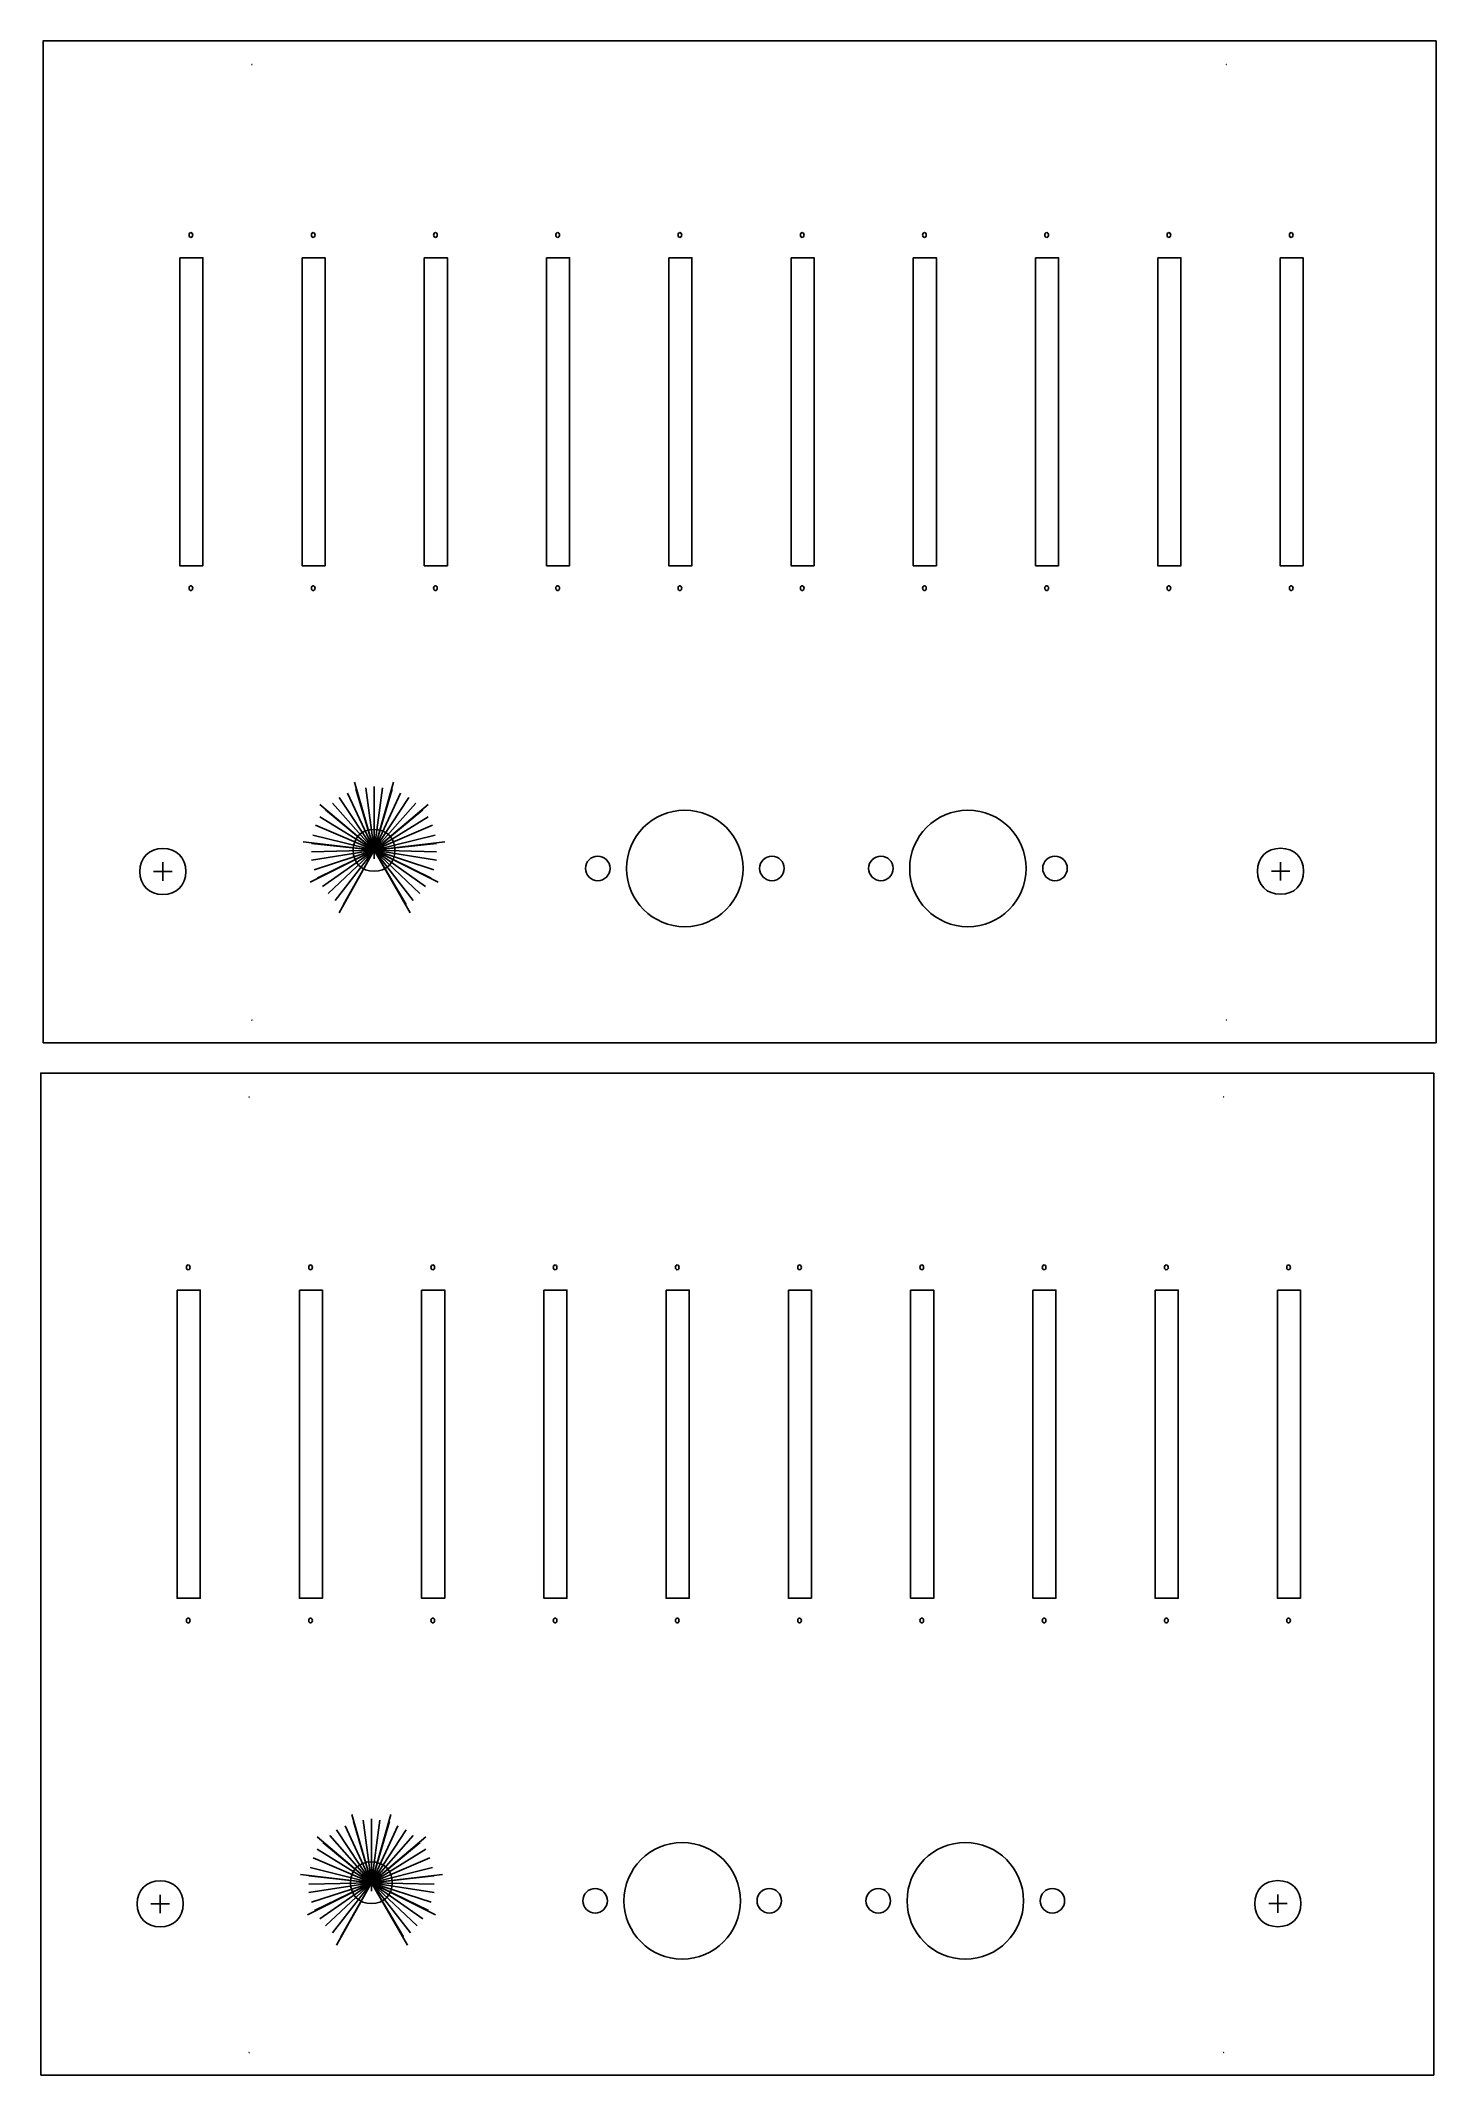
# Model space of a CAD drawing. Extents: x 19 to 197, y 10 to 270.
import ezdxf

# ---------------------------------------------------------------- set-up
doc = ezdxf.new("R2010")
doc.units = 0
doc.layers.add('4chan_mixer_panel', color=7, linetype='CONTINUOUS')

msp = doc.modelspace()

# ---------------------------------------------------------------- linework, layer by layer
at = {"layer": '4chan_mixer_panel', "color": 7}
for points in [[(18.970645, 141.939333), (18.970645, 270.343945), (197.434984, 270.343945)], [(197.434983, 270.343943), (197.434983, 141.939334)], [(61.34413, 166.614792), (58.849534, 175.345872)], [(61.34413, 166.614792), (63.838723, 175.345872)], [(61.34413, 166.614792), (61.34413, 174.811315)], [(61.34413, 166.614792), (54.394899, 172.49492)], [(61.34413, 166.614792), (55.998567, 172.673087)], [(61.34413, 166.614792), (56.889495, 173.385839)], [(61.34413, 166.614792), (57.958606, 173.920396)], [(61.34413, 166.614792), (59.02772, 174.454953)], [(61.34413, 166.614792), (60.275016, 174.63312)], [(61.34413, 166.614792), (62.413241, 174.63312)], [(61.34413, 166.614792), (63.660539, 174.454953)], [(61.34413, 166.614792), (64.729651, 173.920396)], [(61.34413, 166.614792), (65.798762, 173.385839)], [(61.34413, 166.614792), (66.68969, 172.673087)], [(61.34413, 166.614792), (68.293358, 172.49492)], [(61.34413, 166.614792), (53.860344, 169.822134)], [(61.34413, 166.614792), (54.394899, 170.891249)], [(61.34413, 166.614792), (55.10764, 171.782168)], [(61.34413, 166.614792), (67.580617, 171.782168)], [(61.34413, 166.614792), (68.293358, 170.891249)], [(61.34413, 166.614792), (68.827915, 169.822134)], [(61.34413, 166.614792), (52.256676, 167.683906)], [(61.34413, 166.614792), (53.325787, 167.505711)], [(61.34413, 166.614792), (53.503971, 168.574825)], [(61.34413, 166.614792), (69.184286, 168.574825)], [(61.34413, 166.614792), (70.431584, 167.683906)], [(61.34413, 165.545678), (61.34413, 167.683906)], [(61.34413, 166.614792), (69.362472, 167.505711)], [(34.282147, 162.719044), (34.282147, 165.080341)], [(61.34413, 166.614792), (53.147601, 162.51653)], [(61.34413, 166.614792), (53.325787, 165.367482)], [(61.34413, 166.614792), (53.325787, 166.436597)], [(61.34413, 166.614792), (53.682158, 164.120201)], [(61.34413, 166.614792), (54.038528, 163.051087)], [(61.34413, 166.614792), (54.751269, 161.981973)], [(61.34413, 166.614792), (55.46401, 161.091054)], [(61.34413, 166.614792), (56.354938, 160.200106)], [(61.34413, 166.614792), (56.889495, 158.596435)], [(61.34413, 166.614792), (57.424052, 159.665549)], [(60.275016, 166.614792), (62.413241, 166.614792)], [(61.34413, 166.614792), (69.540656, 162.51653)], [(61.34413, 166.614792), (65.976949, 158.596435)], [(61.34413, 166.614792), (69.362472, 166.436597)], [(61.34413, 166.614792), (69.362472, 165.367482)], [(61.34413, 166.614792), (69.006099, 164.120201)], [(61.34413, 166.614792), (68.649729, 163.051087)], [(61.34413, 166.614792), (67.936988, 161.981973)], [(61.34413, 166.614792), (67.224247, 161.091054)], [(61.34413, 166.614792), (66.333319, 160.200106)], [(61.34413, 166.614792), (65.442392, 159.665549)], [(177.480482, 162.749947), (177.480482, 165.111244)], [(33.101502, 163.899692), (35.46279, 163.899692)], [(176.299837, 163.930596), (178.661125, 163.930596)], [(197.434984, 141.939333), (18.970645, 141.939333)], [(18.633978, 9.673663), (18.633978, 138.078275), (197.098317, 138.078275)], [(197.098316, 138.078273), (197.098316, 9.673664)], [(61.007463, 34.349122), (58.512867, 43.080203)], [(61.007463, 34.349122), (58.691054, 42.189284)], [(61.007463, 34.349122), (59.938349, 42.36745)], [(61.007463, 34.349122), (63.502056, 43.080203)], [(61.007463, 34.349122), (61.007463, 42.545646)], [(61.007463, 34.349122), (62.076574, 42.36745)], [(61.007463, 34.349122), (63.323873, 42.189284)], [(61.007463, 34.349122), (54.058232, 40.22925)], [(61.007463, 34.349122), (54.770973, 39.516498)], [(61.007463, 34.349122), (55.6619, 40.407417)], [(61.007463, 34.349122), (56.552828, 41.120169)], [(61.007463, 34.349122), (57.621939, 41.654726)], [(61.007463, 34.349122), (64.392984, 41.654726)], [(61.007463, 34.349122), (65.462095, 41.120169)], [(61.007463, 34.349122), (66.353023, 40.407417)], [(61.007463, 34.349122), (67.956691, 40.22925)], [(61.007463, 34.349122), (67.24395, 39.516498)], [(61.007463, 34.349122), (53.523678, 37.556465)], [(61.007463, 34.349122), (54.058232, 38.625579)], [(61.007463, 34.349122), (67.956691, 38.625579)], [(61.007463, 34.349122), (68.491249, 37.556465)], [(61.007463, 34.349122), (51.920009, 35.418236)], [(61.007463, 34.349122), (52.810934, 30.25086)], [(61.007463, 34.349122), (52.989121, 35.240041)], [(61.007463, 34.349122), (52.989121, 33.101813)], [(61.007463, 34.349122), (52.989121, 34.170927)], [(61.007463, 34.349122), (53.167304, 36.309155)], [(61.007463, 34.349122), (53.345491, 31.854532)], [(61.007463, 34.349122), (53.701861, 30.785417)], [(61.007463, 34.349122), (54.414602, 29.716303)], [(61.007463, 34.349122), (55.127343, 28.825384)], [(61.007463, 34.349122), (56.018271, 27.934437)], [(61.007463, 34.349122), (56.552828, 26.330765)], [(61.007463, 34.349122), (57.087385, 27.39988)], [(59.938349, 34.349122), (62.076574, 34.349122)], [(61.007463, 34.349122), (68.847619, 36.309155)], [(61.007463, 34.349122), (70.094917, 35.418236)], [(61.007463, 33.280008), (61.007463, 35.418236)], [(61.007463, 34.349122), (69.025806, 35.240041)], [(61.007463, 34.349122), (69.203989, 30.25086)], [(61.007463, 34.349122), (65.640282, 26.330765)], [(61.007463, 34.349122), (69.025806, 34.170927)], [(61.007463, 34.349122), (69.025806, 33.101813)], [(61.007463, 34.349122), (68.669432, 31.854532)], [(61.007463, 34.349122), (68.313062, 30.785417)], [(61.007463, 34.349122), (67.600321, 29.716303)], [(61.007463, 34.349122), (66.88758, 28.825384)], [(61.007463, 34.349122), (65.996652, 27.934437)], [(61.007463, 34.349122), (65.105725, 27.39988)], [(32.764835, 31.634023), (35.126123, 31.634023)], [(33.945481, 30.453374), (33.945481, 32.814671)], [(175.96317, 31.664926), (178.324458, 31.664926)], [(177.143816, 30.484278), (177.143816, 32.845574)], [(197.098317, 9.673663), (18.633978, 9.673663)]]:
    msp.add_lwpolyline(points, dxfattribs=at)
for points in [[(45.674894, 267.292627), (45.691122, 267.292627), (45.691122, 267.310266), (45.674894, 267.310266), (45.674894, 267.292627), (45.674894, 267.292627)], [(170.516952, 267.292627), (170.53318, 267.292627), (170.53318, 267.310266), (170.516952, 267.310266), (170.516952, 267.292627), (170.516952, 267.292627)], [(38.115427, 245.447637), (38.115427, 245.447637)], [(53.778006, 245.447637), (53.778006, 245.447637)], [(69.44058, 245.447637), (69.44058, 245.447637)], [(85.103145, 245.447637), (85.103145, 245.447637)], [(100.76572, 245.447637), (100.76572, 245.447637)], [(116.428294, 245.447637), (116.428294, 245.447637)], [(132.090873, 245.447637), (132.090873, 245.447637)], [(147.753448, 245.447637), (147.753448, 245.447637)], [(163.416022, 245.447637), (163.416022, 245.447637)], [(179.078604, 245.447637), (179.078604, 245.447637)], [(36.450538, 242.536636), (39.408222, 242.536636), (39.408222, 203.066451), (36.450538, 203.066451), (36.450538, 242.536636)], [(52.113116, 242.536636), (55.0708, 242.536636), (55.0708, 203.066451), (52.113116, 203.066451), (52.113116, 242.536636)], [(67.775691, 242.536636), (70.733375, 242.536636), (70.733375, 203.066451), (67.775691, 203.066451), (67.775691, 242.536636)], [(83.438256, 242.536636), (86.395939, 242.536636), (86.395939, 203.066451), (83.438256, 203.066451), (83.438256, 242.536636)], [(99.10083, 242.536636), (102.058514, 242.536636), (102.058514, 203.066451), (99.10083, 203.066451), (99.10083, 242.536636)], [(114.763405, 242.536636), (117.721089, 242.536636), (117.721089, 203.066451), (114.763405, 203.066451), (114.763405, 242.536636)], [(130.425984, 242.536636), (133.383667, 242.536636), (133.383667, 203.066451), (130.425984, 203.066451), (130.425984, 242.536636)], [(146.088559, 242.536636), (149.046242, 242.536636), (149.046242, 203.066451), (146.088559, 203.066451), (146.088559, 242.536636)], [(161.751133, 242.536636), (164.708817, 242.536636), (164.708817, 203.066451), (161.751133, 203.066451), (161.751133, 242.536636)], [(177.413715, 242.536636), (180.371399, 242.536636), (180.371399, 203.066451), (177.413715, 203.066451), (177.413715, 242.536636)], [(38.115427, 200.203888), (38.115427, 200.203888)], [(53.778006, 200.203888), (53.778006, 200.203888)], [(69.44058, 200.203888), (69.44058, 200.203888)], [(85.103145, 200.203888), (85.103145, 200.203888)], [(100.76572, 200.203888), (100.76572, 200.203888)], [(116.428294, 200.203888), (116.428294, 200.203888)], [(132.090873, 200.203888), (132.090873, 200.203888)], [(147.753448, 200.203888), (147.753448, 200.203888)], [(163.416022, 200.203888), (163.416022, 200.203888)], [(179.078604, 200.203888), (179.078604, 200.203888)], [(91.578317, 164.29579), (91.578317, 164.29579)], [(108.621728, 164.295789), (108.621728, 164.295789)], [(113.885867, 164.29579), (113.885867, 164.29579)], [(127.847231, 164.29579), (127.847231, 164.29579)], [(144.890642, 164.295789), (144.890642, 164.295789)], [(150.154781, 164.29579), (150.154781, 164.29579)], [(45.674894, 144.849105), (45.691122, 144.849105), (45.691122, 144.866744), (45.674894, 144.866744), (45.674894, 144.849105), (45.674894, 144.849105)], [(170.516952, 144.849105), (170.53318, 144.849105), (170.53318, 144.866744), (170.516952, 144.866744), (170.516952, 144.849105), (170.516952, 144.849105)], [(45.338227, 135.026957), (45.354455, 135.026957), (45.354455, 135.044596), (45.338227, 135.044596), (45.338227, 135.026957), (45.338227, 135.026957)], [(170.180285, 135.026957), (170.196513, 135.026957), (170.196513, 135.044596), (170.180285, 135.044596), (170.180285, 135.026957), (170.180285, 135.026957)], [(37.77876, 113.181967), (37.77876, 113.181967)], [(53.441339, 113.181967), (53.441339, 113.181967)], [(69.103914, 113.181967), (69.103914, 113.181967)], [(84.766478, 113.181967), (84.766478, 113.181967)], [(100.429053, 113.181967), (100.429053, 113.181967)], [(116.091628, 113.181967), (116.091628, 113.181967)], [(131.754206, 113.181967), (131.754206, 113.181967)], [(147.416781, 113.181967), (147.416781, 113.181967)], [(163.079356, 113.181967), (163.079356, 113.181967)], [(178.741938, 113.181967), (178.741938, 113.181967)], [(36.113871, 110.270967), (39.071555, 110.270967), (39.071555, 70.800781), (36.113871, 70.800781), (36.113871, 110.270967)], [(51.77645, 110.270967), (54.734133, 110.270967), (54.734133, 70.800781), (51.77645, 70.800781), (51.77645, 110.270967)], [(67.439025, 110.270967), (70.396708, 110.270967), (70.396708, 70.800781), (67.439025, 70.800781), (67.439025, 110.270967)], [(83.101589, 110.270967), (86.059272, 110.270967), (86.059272, 70.800781), (83.101589, 70.800781), (83.101589, 110.270967)], [(98.764164, 110.270967), (101.721847, 110.270967), (101.721847, 70.800781), (98.764164, 70.800781), (98.764164, 110.270967)], [(114.426739, 110.270967), (117.384422, 110.270967), (117.384422, 70.800781), (114.426739, 70.800781), (114.426739, 110.270967)], [(130.089317, 110.270967), (133.047, 110.270967), (133.047, 70.800781), (130.089317, 70.800781), (130.089317, 110.270967)], [(145.751892, 110.270967), (148.709575, 110.270967), (148.709575, 70.800781), (145.751892, 70.800781), (145.751892, 110.270967)], [(161.414467, 110.270967), (164.37215, 110.270967), (164.37215, 70.800781), (161.414467, 70.800781), (161.414467, 110.270967)], [(177.077049, 110.270967), (180.034732, 110.270967), (180.034732, 70.800781), (177.077049, 70.800781), (177.077049, 110.270967)], [(37.77876, 67.938218), (37.77876, 67.938218)], [(53.441339, 67.938218), (53.441339, 67.938218)], [(69.103914, 67.938218), (69.103914, 67.938218)], [(84.766478, 67.938218), (84.766478, 67.938218)], [(100.429053, 67.938218), (100.429053, 67.938218)], [(116.091628, 67.938218), (116.091628, 67.938218)], [(131.754206, 67.938218), (131.754206, 67.938218)], [(147.416781, 67.938218), (147.416781, 67.938218)], [(163.079356, 67.938218), (163.079356, 67.938218)], [(178.741938, 67.938218), (178.741938, 67.938218)], [(91.24165, 32.030121), (91.24165, 32.030121)], [(108.285062, 32.030119), (108.285062, 32.030119)], [(113.5492, 32.030121), (113.5492, 32.030121)], [(127.510564, 32.030121), (127.510564, 32.030121)], [(144.553976, 32.030119), (144.553976, 32.030119)], [(149.818114, 32.030121), (149.818114, 32.030121)], [(45.338227, 12.583435), (45.354455, 12.583435), (45.354455, 12.601074), (45.338227, 12.601074), (45.338227, 12.583435), (45.338227, 12.583435)], [(170.180285, 12.583435), (170.196513, 12.583435), (170.196513, 12.601074), (170.180285, 12.601074), (170.180285, 12.583435), (170.180285, 12.583435)]]:
    msp.add_lwpolyline(points, close=True, dxfattribs=at)
for points in [[(37.64508, 245.447637), (37.64508, 245.620814), (37.750371, 245.7612), (37.880254, 245.7612)], [(37.880254, 245.134071), (37.750371, 245.134071), (37.64508, 245.27446), (37.64508, 245.447637)], [(37.880254, 245.7612), (38.010136, 245.7612), (38.115427, 245.620814), (38.115427, 245.447637)], [(38.115427, 245.447637), (38.115427, 245.27446), (38.010136, 245.134071), (37.880254, 245.134071)], [(53.307659, 245.447637), (53.307659, 245.620814), (53.412949, 245.7612), (53.542832, 245.7612)], [(53.542832, 245.134071), (53.412949, 245.134071), (53.307659, 245.27446), (53.307659, 245.447637)], [(53.542832, 245.7612), (53.672715, 245.7612), (53.778006, 245.620814), (53.778006, 245.447637)], [(53.778006, 245.447637), (53.778006, 245.27446), (53.672715, 245.134071), (53.542832, 245.134071)], [(68.970234, 245.447637), (68.970234, 245.620814), (69.075524, 245.7612), (69.205407, 245.7612)], [(69.205407, 245.134071), (69.075524, 245.134071), (68.970234, 245.27446), (68.970234, 245.447637)], [(69.205407, 245.7612), (69.335289, 245.7612), (69.44058, 245.620814), (69.44058, 245.447637)], [(69.44058, 245.447637), (69.44058, 245.27446), (69.335289, 245.134071), (69.205407, 245.134071)], [(84.632798, 245.447637), (84.632798, 245.620814), (84.738089, 245.7612), (84.867971, 245.7612)], [(84.867971, 245.134071), (84.738089, 245.134071), (84.632798, 245.27446), (84.632798, 245.447637)], [(84.867971, 245.7612), (84.997854, 245.7612), (85.103145, 245.620814), (85.103145, 245.447637)], [(85.103145, 245.447637), (85.103145, 245.27446), (84.997854, 245.134071), (84.867971, 245.134071)], [(100.295373, 245.447637), (100.295373, 245.620814), (100.400663, 245.7612), (100.530546, 245.7612)], [(100.530546, 245.134071), (100.400663, 245.134071), (100.295373, 245.27446), (100.295373, 245.447637)], [(100.530546, 245.7612), (100.660429, 245.7612), (100.76572, 245.620814), (100.76572, 245.447637)], [(100.76572, 245.447637), (100.76572, 245.27446), (100.660429, 245.134071), (100.530546, 245.134071)], [(115.957948, 245.447637), (115.957948, 245.620814), (116.063238, 245.7612), (116.193121, 245.7612)], [(116.193121, 245.134071), (116.063238, 245.134071), (115.957948, 245.27446), (115.957948, 245.447637)], [(116.193121, 245.7612), (116.323003, 245.7612), (116.428294, 245.620814), (116.428294, 245.447637)], [(116.428294, 245.447637), (116.428294, 245.27446), (116.323003, 245.134071), (116.193121, 245.134071)], [(131.620526, 245.447637), (131.620526, 245.620814), (131.725817, 245.7612), (131.855699, 245.7612)], [(131.855699, 245.134071), (131.725817, 245.134071), (131.620526, 245.27446), (131.620526, 245.447637)], [(131.855699, 245.7612), (131.985582, 245.7612), (132.090873, 245.620814), (132.090873, 245.447637)], [(132.090873, 245.447637), (132.090873, 245.27446), (131.985582, 245.134071), (131.855699, 245.134071)], [(147.283101, 245.447637), (147.283101, 245.620814), (147.388391, 245.7612), (147.518274, 245.7612)], [(147.518274, 245.134071), (147.388391, 245.134071), (147.283101, 245.27446), (147.283101, 245.447637)], [(147.518274, 245.7612), (147.648157, 245.7612), (147.753448, 245.620814), (147.753448, 245.447637)], [(147.753448, 245.447637), (147.753448, 245.27446), (147.648157, 245.134071), (147.518274, 245.134071)], [(162.945676, 245.447637), (162.945676, 245.620814), (163.050966, 245.7612), (163.180849, 245.7612)], [(163.180849, 245.134071), (163.050966, 245.134071), (162.945676, 245.27446), (162.945676, 245.447637)], [(163.180849, 245.7612), (163.310732, 245.7612), (163.416022, 245.620814), (163.416022, 245.447637)], [(163.416022, 245.447637), (163.416022, 245.27446), (163.310732, 245.134071), (163.180849, 245.134071)], [(178.608258, 245.447637), (178.608258, 245.620814), (178.713548, 245.7612), (178.843431, 245.7612)], [(178.843431, 245.134071), (178.713548, 245.134071), (178.608258, 245.27446), (178.608258, 245.447637)], [(178.843431, 245.7612), (178.973313, 245.7612), (179.078604, 245.620814), (179.078604, 245.447637)], [(179.078604, 245.447637), (179.078604, 245.27446), (178.973313, 245.134071), (178.843431, 245.134071)], [(37.64508, 200.203888), (37.64508, 200.377065), (37.750371, 200.517451), (37.880254, 200.517451)], [(37.880254, 199.890322), (37.750371, 199.890322), (37.64508, 200.03071), (37.64508, 200.203888)], [(37.880254, 200.517451), (38.010136, 200.517451), (38.115427, 200.377065), (38.115427, 200.203888)], [(38.115427, 200.203888), (38.115427, 200.03071), (38.010136, 199.890322), (37.880254, 199.890322)], [(53.307659, 200.203888), (53.307659, 200.377065), (53.412949, 200.517451), (53.542832, 200.517451)], [(53.542832, 199.890322), (53.412949, 199.890322), (53.307659, 200.03071), (53.307659, 200.203888)], [(53.542832, 200.517451), (53.672715, 200.517451), (53.778006, 200.377065), (53.778006, 200.203888)], [(53.778006, 200.203888), (53.778006, 200.03071), (53.672715, 199.890322), (53.542832, 199.890322)], [(68.970234, 200.203888), (68.970234, 200.377065), (69.075524, 200.517451), (69.205407, 200.517451)], [(69.205407, 199.890322), (69.075524, 199.890322), (68.970234, 200.03071), (68.970234, 200.203888)], [(69.205407, 200.517451), (69.335289, 200.517451), (69.44058, 200.377065), (69.44058, 200.203888)], [(69.44058, 200.203888), (69.44058, 200.03071), (69.335289, 199.890322), (69.205407, 199.890322)], [(84.632798, 200.203888), (84.632798, 200.377065), (84.738089, 200.517451), (84.867971, 200.517451)], [(84.867971, 199.890322), (84.738089, 199.890322), (84.632798, 200.03071), (84.632798, 200.203888)], [(84.867971, 200.517451), (84.997854, 200.517451), (85.103145, 200.377065), (85.103145, 200.203888)], [(85.103145, 200.203888), (85.103145, 200.03071), (84.997854, 199.890322), (84.867971, 199.890322)], [(100.295373, 200.203888), (100.295373, 200.377065), (100.400663, 200.517451), (100.530546, 200.517451)], [(100.530546, 199.890322), (100.400663, 199.890322), (100.295373, 200.03071), (100.295373, 200.203888)], [(100.530546, 200.517451), (100.660429, 200.517451), (100.76572, 200.377065), (100.76572, 200.203888)], [(100.76572, 200.203888), (100.76572, 200.03071), (100.660429, 199.890322), (100.530546, 199.890322)], [(115.957948, 200.203888), (115.957948, 200.377065), (116.063238, 200.517451), (116.193121, 200.517451)], [(116.193121, 199.890322), (116.063238, 199.890322), (115.957948, 200.03071), (115.957948, 200.203888)], [(116.193121, 200.517451), (116.323003, 200.517451), (116.428294, 200.377065), (116.428294, 200.203888)], [(116.428294, 200.203888), (116.428294, 200.03071), (116.323003, 199.890322), (116.193121, 199.890322)], [(131.620526, 200.203888), (131.620526, 200.377065), (131.725817, 200.517451), (131.855699, 200.517451)], [(131.855699, 199.890322), (131.725817, 199.890322), (131.620526, 200.03071), (131.620526, 200.203888)], [(131.855699, 200.517451), (131.985582, 200.517451), (132.090873, 200.377065), (132.090873, 200.203888)], [(132.090873, 200.203888), (132.090873, 200.03071), (131.985582, 199.890322), (131.855699, 199.890322)], [(147.283101, 200.203888), (147.283101, 200.377065), (147.388391, 200.517451), (147.518274, 200.517451)], [(147.518274, 199.890322), (147.388391, 199.890322), (147.283101, 200.03071), (147.283101, 200.203888)], [(147.518274, 200.517451), (147.648157, 200.517451), (147.753448, 200.377065), (147.753448, 200.203888)], [(147.753448, 200.203888), (147.753448, 200.03071), (147.648157, 199.890322), (147.518274, 199.890322)], [(162.945676, 200.203888), (162.945676, 200.377065), (163.050966, 200.517451), (163.180849, 200.517451)], [(163.180849, 199.890322), (163.050966, 199.890322), (162.945676, 200.03071), (162.945676, 200.203888)], [(163.180849, 200.517451), (163.310732, 200.517451), (163.416022, 200.377065), (163.416022, 200.203888)], [(163.416022, 200.203888), (163.416022, 200.03071), (163.310732, 199.890322), (163.180849, 199.890322)], [(178.608258, 200.203888), (178.608258, 200.377065), (178.713548, 200.517451), (178.843431, 200.517451)], [(178.843431, 199.890322), (178.713548, 199.890322), (178.608258, 200.03071), (178.608258, 200.203888)], [(178.843431, 200.517451), (178.973313, 200.517451), (179.078604, 200.377065), (179.078604, 200.203888)], [(179.078604, 200.203888), (179.078604, 200.03071), (178.973313, 199.890322), (178.843431, 199.890322)], [(93.698443, 164.295789), (93.698443, 168.41672), (97.039135, 171.757396), (101.160084, 171.757396)], [(101.160084, 171.757396), (105.281037, 171.757396), (108.621728, 168.41672), (108.621728, 164.295789)], [(129.967357, 164.295789), (129.967357, 168.41672), (133.308049, 171.757396), (137.428998, 171.757396)], [(137.428998, 171.757396), (141.549951, 171.757396), (144.890642, 168.41672), (144.890642, 164.295789)], [(31.330538, 163.899692), (31.330538, 165.670665), (32.511183, 166.851313), (34.282147, 166.851313)], [(34.282147, 166.851313), (36.053112, 166.851313), (37.233754, 165.670665), (37.233754, 163.899692)], [(58.671347, 166.614792), (58.671347, 168.218463), (59.740461, 169.287577), (61.34413, 169.287577)], [(61.34413, 169.287577), (62.947798, 169.287577), (64.01691, 168.218463), (64.01691, 166.614792)], [(174.528873, 163.930596), (174.528873, 165.701568), (175.709518, 166.882217), (177.480482, 166.882217)], [(177.480482, 166.882217), (179.251447, 166.882217), (180.432089, 165.701568), (180.432089, 163.930596)], [(61.34413, 163.942006), (59.740461, 163.942006), (58.671347, 165.01112), (58.671347, 166.614792)], [(64.01691, 166.614792), (64.01691, 165.01112), (62.947798, 163.942006), (61.34413, 163.942006)], [(88.43431, 164.29579), (88.43431, 165.162808), (89.13812, 165.865665), (90.006313, 165.865665)], [(90.006313, 162.725916), (89.13812, 162.725916), (88.43431, 163.428773), (88.43431, 164.29579)], [(90.006313, 165.865665), (90.874507, 165.865665), (91.578317, 165.162808), (91.578317, 164.29579)], [(91.578317, 164.29579), (91.578317, 163.428773), (90.874507, 162.725916), (90.006313, 162.725916)], [(101.160084, 156.834184), (97.039135, 156.834184), (93.698443, 160.174857), (93.698443, 164.295789)], [(108.621728, 164.295789), (108.621728, 160.174857), (105.281037, 156.834184), (101.160084, 156.834184)], [(110.74186, 164.29579), (110.74186, 165.162808), (111.44567, 165.865665), (112.313863, 165.865665)], [(112.313863, 162.725916), (111.44567, 162.725916), (110.74186, 163.428773), (110.74186, 164.29579)], [(112.313863, 165.865665), (113.182057, 165.865665), (113.885867, 165.162808), (113.885867, 164.29579)], [(113.885867, 164.29579), (113.885867, 163.428773), (113.182057, 162.725916), (112.313863, 162.725916)], [(124.703224, 164.29579), (124.703224, 165.162808), (125.407034, 165.865665), (126.275227, 165.865665)], [(126.275227, 162.725916), (125.407034, 162.725916), (124.703224, 163.428773), (124.703224, 164.29579)], [(126.275227, 165.865665), (127.143421, 165.865665), (127.847231, 165.162808), (127.847231, 164.29579)], [(127.847231, 164.29579), (127.847231, 163.428773), (127.143421, 162.725916), (126.275227, 162.725916)], [(137.428998, 156.834184), (133.308049, 156.834184), (129.967357, 160.174857), (129.967357, 164.295789)], [(144.890642, 164.295789), (144.890642, 160.174857), (141.549951, 156.834184), (137.428998, 156.834184)], [(147.010774, 164.29579), (147.010774, 165.162808), (147.714584, 165.865665), (148.582777, 165.865665)], [(148.582777, 162.725916), (147.714584, 162.725916), (147.010774, 163.428773), (147.010774, 164.29579)], [(148.582777, 165.865665), (149.450971, 165.865665), (150.154781, 165.162808), (150.154781, 164.29579)], [(150.154781, 164.29579), (150.154781, 163.428773), (149.450971, 162.725916), (148.582777, 162.725916)], [(34.282147, 160.948071), (32.511183, 160.948071), (31.330538, 162.12872), (31.330538, 163.899692)], [(37.233754, 163.899692), (37.233754, 162.12872), (36.053112, 160.948071), (34.282147, 160.948071)], [(177.480482, 160.978975), (175.709518, 160.978975), (174.528873, 162.159623), (174.528873, 163.930596)], [(180.432089, 163.930596), (180.432089, 162.159623), (179.251447, 160.978975), (177.480482, 160.978975)], [(37.308414, 113.181967), (37.308414, 113.355145), (37.413704, 113.49553), (37.543587, 113.49553)], [(37.543587, 112.868402), (37.413704, 112.868402), (37.308414, 113.00879), (37.308414, 113.181967)], [(37.543587, 113.49553), (37.673469, 113.49553), (37.77876, 113.355145), (37.77876, 113.181967)], [(37.77876, 113.181967), (37.77876, 113.00879), (37.673469, 112.868402), (37.543587, 112.868402)], [(52.970992, 113.181967), (52.970992, 113.355145), (53.076283, 113.49553), (53.206165, 113.49553)], [(53.206165, 112.868402), (53.076283, 112.868402), (52.970992, 113.00879), (52.970992, 113.181967)], [(53.206165, 113.49553), (53.336048, 113.49553), (53.441339, 113.355145), (53.441339, 113.181967)], [(53.441339, 113.181967), (53.441339, 113.00879), (53.336048, 112.868402), (53.206165, 112.868402)], [(68.633567, 113.181967), (68.633567, 113.355145), (68.738857, 113.49553), (68.86874, 113.49553)], [(68.86874, 112.868402), (68.738857, 112.868402), (68.633567, 113.00879), (68.633567, 113.181967)], [(68.86874, 113.49553), (68.998623, 113.49553), (69.103914, 113.355145), (69.103914, 113.181967)], [(69.103914, 113.181967), (69.103914, 113.00879), (68.998623, 112.868402), (68.86874, 112.868402)], [(84.296131, 113.181967), (84.296131, 113.355145), (84.401422, 113.49553), (84.531304, 113.49553)], [(84.531304, 112.868402), (84.401422, 112.868402), (84.296131, 113.00879), (84.296131, 113.181967)], [(84.531304, 113.49553), (84.661187, 113.49553), (84.766478, 113.355145), (84.766478, 113.181967)], [(84.766478, 113.181967), (84.766478, 113.00879), (84.661187, 112.868402), (84.531304, 112.868402)], [(99.958706, 113.181967), (99.958706, 113.355145), (100.063997, 113.49553), (100.193879, 113.49553)], [(100.193879, 112.868402), (100.063997, 112.868402), (99.958706, 113.00879), (99.958706, 113.181967)], [(100.193879, 113.49553), (100.323762, 113.49553), (100.429053, 113.355145), (100.429053, 113.181967)], [(100.429053, 113.181967), (100.429053, 113.00879), (100.323762, 112.868402), (100.193879, 112.868402)], [(115.621281, 113.181967), (115.621281, 113.355145), (115.726571, 113.49553), (115.856454, 113.49553)], [(115.856454, 112.868402), (115.726571, 112.868402), (115.621281, 113.00879), (115.621281, 113.181967)], [(115.856454, 113.49553), (115.986337, 113.49553), (116.091628, 113.355145), (116.091628, 113.181967)], [(116.091628, 113.181967), (116.091628, 113.00879), (115.986337, 112.868402), (115.856454, 112.868402)], [(131.283859, 113.181967), (131.283859, 113.355145), (131.38915, 113.49553), (131.519032, 113.49553)], [(131.519032, 112.868402), (131.38915, 112.868402), (131.283859, 113.00879), (131.283859, 113.181967)], [(131.519032, 113.49553), (131.648915, 113.49553), (131.754206, 113.355145), (131.754206, 113.181967)], [(131.754206, 113.181967), (131.754206, 113.00879), (131.648915, 112.868402), (131.519032, 112.868402)], [(146.946434, 113.181967), (146.946434, 113.355145), (147.051725, 113.49553), (147.181607, 113.49553)], [(147.181607, 112.868402), (147.051725, 112.868402), (146.946434, 113.00879), (146.946434, 113.181967)], [(147.181607, 113.49553), (147.31149, 113.49553), (147.416781, 113.355145), (147.416781, 113.181967)], [(147.416781, 113.181967), (147.416781, 113.00879), (147.31149, 112.868402), (147.181607, 112.868402)], [(162.609009, 113.181967), (162.609009, 113.355145), (162.7143, 113.49553), (162.844182, 113.49553)], [(162.844182, 112.868402), (162.7143, 112.868402), (162.609009, 113.00879), (162.609009, 113.181967)], [(162.844182, 113.49553), (162.974065, 113.49553), (163.079356, 113.355145), (163.079356, 113.181967)], [(163.079356, 113.181967), (163.079356, 113.00879), (162.974065, 112.868402), (162.844182, 112.868402)], [(178.271591, 113.181967), (178.271591, 113.355145), (178.376881, 113.49553), (178.506764, 113.49553)], [(178.506764, 112.868402), (178.376881, 112.868402), (178.271591, 113.00879), (178.271591, 113.181967)], [(178.506764, 113.49553), (178.636647, 113.49553), (178.741938, 113.355145), (178.741938, 113.181967)], [(178.741938, 113.181967), (178.741938, 113.00879), (178.636647, 112.868402), (178.506764, 112.868402)], [(37.308414, 67.938218), (37.308414, 68.111395), (37.413704, 68.251781), (37.543587, 68.251781)], [(37.543587, 67.624652), (37.413704, 67.624652), (37.308414, 67.765041), (37.308414, 67.938218)], [(37.543587, 68.251781), (37.673469, 68.251781), (37.77876, 68.111395), (37.77876, 67.938218)], [(37.77876, 67.938218), (37.77876, 67.765041), (37.673469, 67.624652), (37.543587, 67.624652)], [(52.970992, 67.938218), (52.970992, 68.111395), (53.076283, 68.251781), (53.206165, 68.251781)], [(53.206165, 67.624652), (53.076283, 67.624652), (52.970992, 67.765041), (52.970992, 67.938218)], [(53.206165, 68.251781), (53.336048, 68.251781), (53.441339, 68.111395), (53.441339, 67.938218)], [(53.441339, 67.938218), (53.441339, 67.765041), (53.336048, 67.624652), (53.206165, 67.624652)], [(68.633567, 67.938218), (68.633567, 68.111395), (68.738857, 68.251781), (68.86874, 68.251781)], [(68.86874, 67.624652), (68.738857, 67.624652), (68.633567, 67.765041), (68.633567, 67.938218)], [(68.86874, 68.251781), (68.998623, 68.251781), (69.103914, 68.111395), (69.103914, 67.938218)], [(69.103914, 67.938218), (69.103914, 67.765041), (68.998623, 67.624652), (68.86874, 67.624652)], [(84.296131, 67.938218), (84.296131, 68.111395), (84.401422, 68.251781), (84.531304, 68.251781)], [(84.531304, 67.624652), (84.401422, 67.624652), (84.296131, 67.765041), (84.296131, 67.938218)], [(84.531304, 68.251781), (84.661187, 68.251781), (84.766478, 68.111395), (84.766478, 67.938218)], [(84.766478, 67.938218), (84.766478, 67.765041), (84.661187, 67.624652), (84.531304, 67.624652)], [(99.958706, 67.938218), (99.958706, 68.111395), (100.063997, 68.251781), (100.193879, 68.251781)], [(100.193879, 67.624652), (100.063997, 67.624652), (99.958706, 67.765041), (99.958706, 67.938218)], [(100.193879, 68.251781), (100.323762, 68.251781), (100.429053, 68.111395), (100.429053, 67.938218)], [(100.429053, 67.938218), (100.429053, 67.765041), (100.323762, 67.624652), (100.193879, 67.624652)], [(115.621281, 67.938218), (115.621281, 68.111395), (115.726571, 68.251781), (115.856454, 68.251781)], [(115.856454, 67.624652), (115.726571, 67.624652), (115.621281, 67.765041), (115.621281, 67.938218)], [(115.856454, 68.251781), (115.986337, 68.251781), (116.091628, 68.111395), (116.091628, 67.938218)], [(116.091628, 67.938218), (116.091628, 67.765041), (115.986337, 67.624652), (115.856454, 67.624652)], [(131.283859, 67.938218), (131.283859, 68.111395), (131.38915, 68.251781), (131.519032, 68.251781)], [(131.519032, 67.624652), (131.38915, 67.624652), (131.283859, 67.765041), (131.283859, 67.938218)], [(131.519032, 68.251781), (131.648915, 68.251781), (131.754206, 68.111395), (131.754206, 67.938218)], [(131.754206, 67.938218), (131.754206, 67.765041), (131.648915, 67.624652), (131.519032, 67.624652)], [(146.946434, 67.938218), (146.946434, 68.111395), (147.051725, 68.251781), (147.181607, 68.251781)], [(147.181607, 67.624652), (147.051725, 67.624652), (146.946434, 67.765041), (146.946434, 67.938218)], [(147.181607, 68.251781), (147.31149, 68.251781), (147.416781, 68.111395), (147.416781, 67.938218)], [(147.416781, 67.938218), (147.416781, 67.765041), (147.31149, 67.624652), (147.181607, 67.624652)], [(162.609009, 67.938218), (162.609009, 68.111395), (162.7143, 68.251781), (162.844182, 68.251781)], [(162.844182, 67.624652), (162.7143, 67.624652), (162.609009, 67.765041), (162.609009, 67.938218)], [(162.844182, 68.251781), (162.974065, 68.251781), (163.079356, 68.111395), (163.079356, 67.938218)], [(163.079356, 67.938218), (163.079356, 67.765041), (162.974065, 67.624652), (162.844182, 67.624652)], [(178.271591, 67.938218), (178.271591, 68.111395), (178.376881, 68.251781), (178.506764, 68.251781)], [(178.506764, 67.624652), (178.376881, 67.624652), (178.271591, 67.765041), (178.271591, 67.938218)], [(178.506764, 68.251781), (178.636647, 68.251781), (178.741938, 68.111395), (178.741938, 67.938218)], [(178.741938, 67.938218), (178.741938, 67.765041), (178.636647, 67.624652), (178.506764, 67.624652)], [(93.361776, 32.030119), (93.361776, 36.151051), (96.702468, 39.491727), (100.823417, 39.491727)], [(100.823417, 39.491727), (104.94437, 39.491727), (108.285062, 36.151051), (108.285062, 32.030119)], [(129.63069, 32.030119), (129.63069, 36.151051), (132.971382, 39.491727), (137.092331, 39.491727)], [(137.092331, 39.491727), (141.213284, 39.491727), (144.553976, 36.151051), (144.553976, 32.030119)], [(58.33468, 34.349122), (58.33468, 35.952793), (59.403795, 37.021908), (61.007463, 37.021908)], [(61.007463, 37.021908), (62.611132, 37.021908), (63.680243, 35.952793), (63.680243, 34.349122)], [(30.993871, 31.634023), (30.993871, 33.404995), (32.174516, 34.585644), (33.945481, 34.585644)], [(33.945481, 34.585644), (35.716445, 34.585644), (36.897088, 33.404995), (36.897088, 31.634023)], [(61.007463, 31.676336), (59.403795, 31.676336), (58.33468, 32.745451), (58.33468, 34.349122)], [(63.680243, 34.349122), (63.680243, 32.745451), (62.611132, 31.676336), (61.007463, 31.676336)], [(174.192206, 31.664926), (174.192206, 33.435899), (175.372851, 34.616547), (177.143816, 34.616547)], [(177.143816, 34.616547), (178.91478, 34.616547), (180.095423, 33.435899), (180.095423, 31.664926)], [(33.945481, 28.682402), (32.174516, 28.682402), (30.993871, 29.86305), (30.993871, 31.634023)], [(36.897088, 31.634023), (36.897088, 29.86305), (35.716445, 28.682402), (33.945481, 28.682402)], [(88.097643, 32.030121), (88.097643, 32.897138), (88.801453, 33.599995), (89.669646, 33.599995)], [(89.669646, 30.460247), (88.801453, 30.460247), (88.097643, 31.163103), (88.097643, 32.030121)], [(89.669646, 33.599995), (90.53784, 33.599995), (91.24165, 32.897138), (91.24165, 32.030121)], [(91.24165, 32.030121), (91.24165, 31.163103), (90.53784, 30.460247), (89.669646, 30.460247)], [(100.823417, 24.568514), (96.702468, 24.568514), (93.361776, 27.909187), (93.361776, 32.030119)], [(108.285062, 32.030119), (108.285062, 27.909187), (104.94437, 24.568514), (100.823417, 24.568514)], [(110.405193, 32.030121), (110.405193, 32.897138), (111.109003, 33.599995), (111.977196, 33.599995)], [(111.977196, 30.460247), (111.109003, 30.460247), (110.405193, 31.163103), (110.405193, 32.030121)], [(111.977196, 33.599995), (112.84539, 33.599995), (113.5492, 32.897138), (113.5492, 32.030121)], [(113.5492, 32.030121), (113.5492, 31.163103), (112.84539, 30.460247), (111.977196, 30.460247)], [(124.366557, 32.030121), (124.366557, 32.897138), (125.070367, 33.599995), (125.93856, 33.599995)], [(125.93856, 30.460247), (125.070367, 30.460247), (124.366557, 31.163103), (124.366557, 32.030121)], [(125.93856, 33.599995), (126.806754, 33.599995), (127.510564, 32.897138), (127.510564, 32.030121)], [(127.510564, 32.030121), (127.510564, 31.163103), (126.806754, 30.460247), (125.93856, 30.460247)], [(137.092331, 24.568514), (132.971382, 24.568514), (129.63069, 27.909187), (129.63069, 32.030119)], [(144.553976, 32.030119), (144.553976, 27.909187), (141.213284, 24.568514), (137.092331, 24.568514)], [(146.674107, 32.030121), (146.674107, 32.897138), (147.377917, 33.599995), (148.24611, 33.599995)], [(148.24611, 30.460247), (147.377917, 30.460247), (146.674107, 31.163103), (146.674107, 32.030121)], [(148.24611, 33.599995), (149.114304, 33.599995), (149.818114, 32.897138), (149.818114, 32.030121)], [(149.818114, 32.030121), (149.818114, 31.163103), (149.114304, 30.460247), (148.24611, 30.460247)], [(177.143816, 28.713305), (175.372851, 28.713305), (174.192206, 29.893953), (174.192206, 31.664926)], [(180.095423, 31.664926), (180.095423, 29.893953), (178.91478, 28.713305), (177.143816, 28.713305)]]:
    msp.add_open_spline(points, degree=3, dxfattribs=at)

doc.saveas('drawing.dxf')
